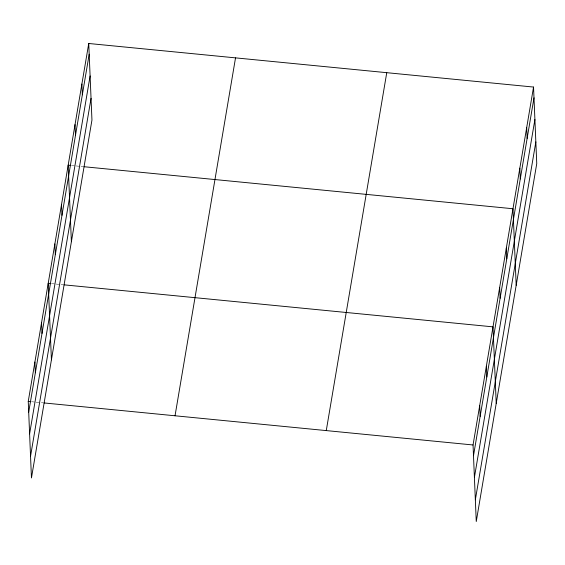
<?xml version="1.0" encoding="UTF-8"?>
<svg xmlns="http://www.w3.org/2000/svg" width="565" height="565" viewBox="0 0 565 565"><rect width="100%" height="100%" fill="white"/><g stroke="black" fill="none" stroke-linecap="round" stroke-linejoin="round"><path stroke-width="0.42" stroke-dasharray="2.83 2.12" d="M71.67 165.524L75.166 165.863M76.042 165.948L83.027 166.633M51.705 283.63L55.2 283.976M56.076 284.061L63.068 284.746M31.746 401.743L35.242 402.082M36.111 402.167L40.482 402.598M41.358 402.683L43.102 402.852"/><path stroke-width="0.85" d="M88.74 43.491L91.954 120.027L31.456 477.941L28.25 401.397L88.74 43.491L533.544 87.059L536.75 163.603L476.26 521.509L473.046 444.973L533.544 87.059M28.702 412.146L89.192 54.233M29.613 433.856L90.103 75.95M30.545 456.23L91.043 98.317M175.037 415.776L235.527 57.87M326.266 430.594L386.757 72.68M473.498 455.715L533.996 97.809M474.409 477.432L534.9 119.519M475.349 499.799L535.839 141.886M70.794 165.432L68.174 165.178L71.381 241.721M83.903 166.717L512.978 208.746L516.184 285.29M50.836 283.545L48.216 283.291L51.422 359.827M63.937 284.831L493.012 326.86L496.218 403.403M28.25 401.397L30.87 401.659M43.978 402.937L473.046 444.973M526.686 127.626L527.138 138.369M519.828 168.186L520.28 178.936M506.318 248.12L506.77 258.869M499.665 287.493L500.117 298.235M486.359 366.233L486.811 376.975M479.706 405.599L480.151 416.349M81.89 84.051L82.335 94.8M75.032 124.618L75.484 135.36M61.521 204.551L61.973 215.293M54.869 243.918L55.321 254.667M41.556 322.657L42.008 333.406M34.903 362.031L35.355 372.773"/></g></svg>
